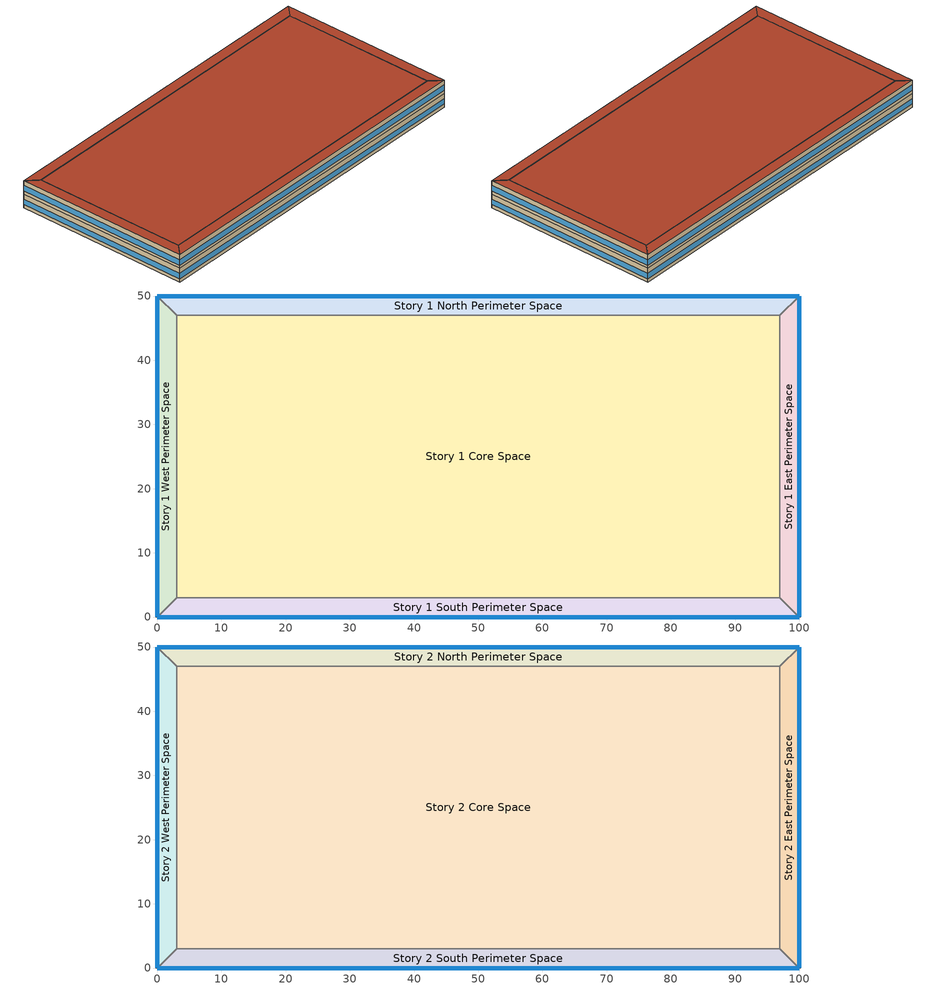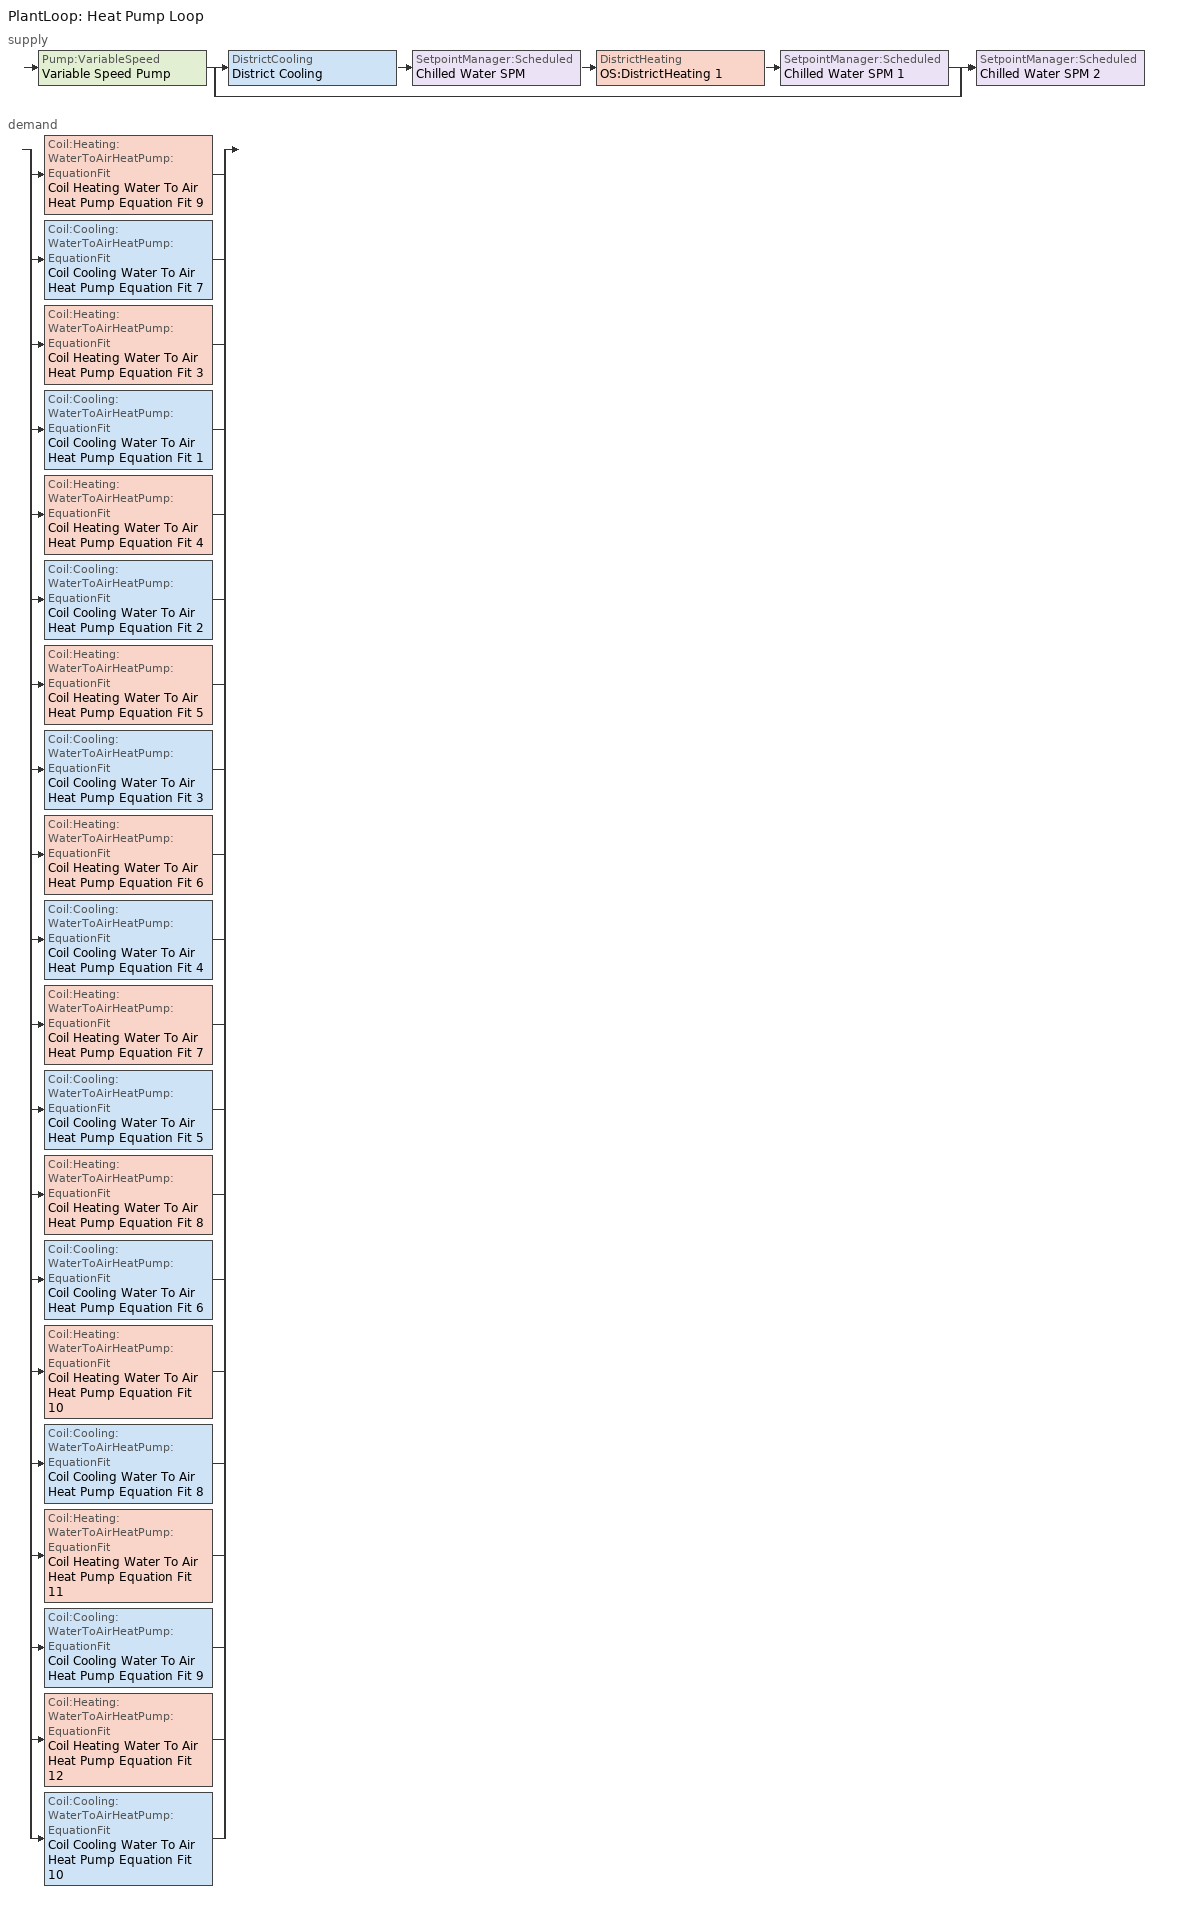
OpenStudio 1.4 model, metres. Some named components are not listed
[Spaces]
Story 1 West Perimeter Space
 floor ground: 0,0 0,50 3,47 3,3 z0
 wall outside: 0,50 0,0 z0:4
 wall to Story 1 North Perimeter Space: 3,47 0,50 z0:4
 wall to Story 1 Core Space: 3,3 3,47 z0:4
 wall to Story 1 South Perimeter Space: 0,0 3,3 z0:4
 window: 0,49.97 0,0.03 z1:2.6
Story 1 North Perimeter Space
 floor ground: 0,50 100,50 97,47 3,47 z0
 wall outside: 100,50 0,50 z0:4
 wall to Story 1 East Perimeter Space: 97,47 100,50 z0:4
 wall to Story 1 Core Space: 3,47 97,47 z0:4
 window: 99.97,50 0.03,50 z1:2.6
Story 1 East Perimeter Space
 floor ground: 100,50 100,0 97,3 97,47 z0
 wall outside: 100,0 100,50 z0:4
 wall to Story 1 South Perimeter Space: 97,3 100,0 z0:4
 wall to Story 1 Core Space: 97,47 97,3 z0:4
 window: 100,0.03 100,49.97 z1:2.6
Story 1 South Perimeter Space
 floor ground: 100,0 0,0 3,3 97,3 z0
 wall outside: 0,0 100,0 z0:4
 wall to Story 1 Core Space: 97,3 3,3 z0:4
 window: 0.03,0 99.97,0 z1:2.6
Story 1 Core Space
 floor ground: 3,3 3,47 97,47 97,3 z0
Story 2 West Perimeter Space
 floor to Story 1 West Perimeter Space: 0,0 0,50 3,47 3,3 z4
 wall outside: 0,50 0,0 z4:8
 wall to Story 2 North Perimeter Space: 3,47 0,50 z4:8
 wall to Story 2 Core Space: 3,3 3,47 z4:8
 wall to Story 2 South Perimeter Space: 0,0 3,3 z4:8
 window: 0,49.97 0,0.03 z5:6.6
 roof outside: 3,3 3,47 0,50 0,0 z8
Story 2 North Perimeter Space
 floor to Story 1 North Perimeter Space: 0,50 100,50 97,47 3,47 z4
 wall outside: 100,50 0,50 z4:8
 wall to Story 2 East Perimeter Space: 97,47 100,50 z4:8
 wall to Story 2 Core Space: 3,47 97,47 z4:8
 window: 99.97,50 0.03,50 z5:6.6
 roof outside: 3,47 97,47 100,50 0,50 z8
Story 2 East Perimeter Space
 floor to Story 1 East Perimeter Space: 100,50 100,0 97,3 97,47 z4
 wall outside: 100,0 100,50 z4:8
 wall to Story 2 South Perimeter Space: 97,3 100,0 z4:8
 wall to Story 2 Core Space: 97,47 97,3 z4:8
 window: 100,0.03 100,49.97 z5:6.6
 roof outside: 97,47 97,3 100,0 100,50 z8
Story 2 South Perimeter Space
 floor to Story 1 South Perimeter Space: 100,0 0,0 3,3 97,3 z4
 wall outside: 0,0 100,0 z4:8
 wall to Story 2 Core Space: 97,3 3,3 z4:8
 window: 0.03,0 99.97,0 z5:6.6
 roof outside: 97,3 3,3 0,0 100,0 z8
Story 2 Core Space
 floor to Story 1 Core Space: 3,3 3,47 97,47 97,3 z4
 roof outside: 97,3 97,47 3,47 3,3 z8
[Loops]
PlantLoop 'Heat Pump Loop'
 supply: Pump:VariableSpeed 'Variable Speed Pump' > split
  | DistrictCooling 'District Cooling' > SetpointManager:Scheduled 'Chilled Water SPM' > DistrictHeating 'OS:DistrictHeating 1' > SetpointManager:Scheduled 'Chilled Water SPM 1'
  | bypass
  join > SetpointManager:Scheduled 'Chilled Water SPM 2'
 demand: split
  | Coil:Heating:WaterToAirHeatPump:EquationFit 'Coil Heating Water To Air Heat Pump Equation Fit 9'
  | Coil:Cooling:WaterToAirHeatPump:EquationFit 'Coil Cooling Water To Air Heat Pump Equation Fit 7'
  | Coil:Heating:WaterToAirHeatPump:EquationFit 'Coil Heating Water To Air Heat Pump Equation Fit 3'
  | Coil:Cooling:WaterToAirHeatPump:EquationFit 'Coil Cooling Water To Air Heat Pump Equation Fit 1'
  | Coil:Heating:WaterToAirHeatPump:EquationFit 'Coil Heating Water To Air Heat Pump Equation Fit 4'
  | Coil:Cooling:WaterToAirHeatPump:EquationFit 'Coil Cooling Water To Air Heat Pump Equation Fit 2'
  | Coil:Heating:WaterToAirHeatPump:EquationFit 'Coil Heating Water To Air Heat Pump Equation Fit 5'
  | Coil:Cooling:WaterToAirHeatPump:EquationFit 'Coil Cooling Water To Air Heat Pump Equation Fit 3'
  | Coil:Heating:WaterToAirHeatPump:EquationFit 'Coil Heating Water To Air Heat Pump Equation Fit 6'
  | Coil:Cooling:WaterToAirHeatPump:EquationFit 'Coil Cooling Water To Air Heat Pump Equation Fit 4'
  | Coil:Heating:WaterToAirHeatPump:EquationFit 'Coil Heating Water To Air Heat Pump Equation Fit 7'
  | Coil:Cooling:WaterToAirHeatPump:EquationFit 'Coil Cooling Water To Air Heat Pump Equation Fit 5'
  | Coil:Heating:WaterToAirHeatPump:EquationFit 'Coil Heating Water To Air Heat Pump Equation Fit 8'
  | Coil:Cooling:WaterToAirHeatPump:EquationFit 'Coil Cooling Water To Air Heat Pump Equation Fit 6'
  | Coil:Heating:WaterToAirHeatPump:EquationFit 'Coil Heating Water To Air Heat Pump Equation Fit 10'
  | Coil:Cooling:WaterToAirHeatPump:EquationFit 'Coil Cooling Water To Air Heat Pump Equation Fit 8'
  | Coil:Heating:WaterToAirHeatPump:EquationFit 'Coil Heating Water To Air Heat Pump Equation Fit 11'
  | Coil:Cooling:WaterToAirHeatPump:EquationFit 'Coil Cooling Water To Air Heat Pump Equation Fit 9'
  | Coil:Heating:WaterToAirHeatPump:EquationFit 'Coil Heating Water To Air Heat Pump Equation Fit 12'
  | Coil:Cooling:WaterToAirHeatPump:EquationFit 'Coil Cooling Water To Air Heat Pump Equation Fit 10'
[Site]
Chicago Ohare Intl Ap_IL_USA Design_Conditions: Latitude {deg}=41.98; Longitude {deg}=-87.92; Time Zone {hr}=-6; Elevation {m}=201
[Building]
OS:Building 1: Space Type=Baseline Model Space Type; Default Construction Set=ASHRAE_189.1-2009_ClimateZone 4-5 (mdoff)_ConstSet
[ClimateZones]
Climate Zone Institution Name 1=ASHRAE; Climate Zone Document Name 1=ANSI/ASHRAE Standard 169; Climate Zone Document Year 1=2006; Climate Zone Institution Name 2=CEC; Climate Zone Document Name 2=California Climate Zone Descriptions; Climate Zone Document Year 2=1995
[SizingPeriod:DesignDay] Barometric Pressure {Pa}=98934; Sky Clearness=0; Rain Indicator=0; Snow Indicator=0; Day of Month=21; Daylight Saving Time Indicator=0; Dry-Bulb Temperature Range Modifier Type=DefaultMultipliers
Name | Maximum Dry-Bulb Temperature {C} | Daily Dry-Bulb Temperature Range {deltaC} | Humidity Indicating Conditions at Maximum Dry-Bulb {BasedOnField A3} | Wind Speed {m/s} | Wind Direction {deg} | Month | Day Type | Humidity Indicating Type | Solar Model Indicator | ASHRAE Taub | ASHRAE Taud
Chicago Ohare Intl Ap Ann Clg .4% Condns DB=>MWB | 33.3 | 10.5 | 23.7 | 5.2 | 230 | 7 | SummerDesignDay | Wetbulb | ASHRAETau | 0.455 | 2.05
Chicago Ohare Intl Ap Ann Clg .4% Condns DP=>MDB | 28.9 | 10.5 | 23.8 | 5.2 | 230 | 7 | SummerDesignDay | Dewpoint | ASHRAETau | 0.455 | 2.05
Chicago Ohare Intl Ap Ann Htg Wind 99.6% Condns WS=>MCDB | -3.5 | 0 | -3.5 | 12.4 | 270 | 1 | WinterDesignDay | Wetbulb | ASHRAEClearSky
Chicago Ohare Intl Ap Ann Htg 99.6% Condns DB | -20 | 0 | -20 | 4.9 | 270 | 1 | WinterDesignDay | Wetbulb | ASHRAEClearSky
Chicago Ohare Intl Ap Ann Clg .4% Condns Enth=>MDB | 31.4 | 10.5 | 79200 | 5.2 | 230 | 7 | SummerDesignDay | Enthalpy | ASHRAETau | 0.455 | 2.05
Chicago Ohare Intl Ap Ann Hum_n 99.6% Condns DP=>MCDB | -19.2 | 0 | -25.7 | 4.9 | 270 | 1 | WinterDesignDay | Dewpoint | ASHRAEClearSky
Chicago Ohare Intl Ap Ann Clg .4% Condns WB=>MDB | 31.2 | 10.5 | 25.5 | 5.2 | 230 | 7 | SummerDesignDay | Wetbulb | ASHRAETau | 0.455 | 2.05
[Material]
Name | Roughness | Thickness | Conductivity | Density | Specific Heat | Thermal Absorptance | Solar Absorptance | Visible Absorptance
000_F08 Metal surface | Smooth | 0.0008 | 45.28 | 7824 | 500
000_F16 Acoustic tile | MediumSmooth | 0.0191 | 0.06 | 368 | 590
000_G01a 19mm gypsum board | MediumSmooth | 0.019 | 0.16 | 800 | 1090
000_G05 25mm wood | MediumSmooth | 0.0254 | 0.15 | 608 | 1630
000_I01 25mm insulation board | MediumRough | 0.0254 | 0.03 | 43 | 1210
000_M11 100mm lightweight concrete | MediumRough | 0.1016 | 0.53 | 1280 | 840
1/2IN Gypsum | Smooth | 0.0127 | 0.16 | 784.9 | 830 | 0.9 | 0.92 | 0.92
MAT-CC05 4 HW CONCRETE | Rough | 0.1016 | 1.311 | 2240 | 836.8 | 0.9 | 0.7 | 0.7
Metal Decking | MediumSmooth | 0.0015 | 45.006 | 7680 | 418.4 | 0.9 | 0.7 | 0.3
Roof Insulation [21] | MediumRough | 0.2105 | 0.049 | 265 | 836.8 | 0.9 | 0.7 | 0.7
Roof Membrane | VeryRough | 0.0095 | 0.16 | 1121.29 | 1460 | 0.9 | 0.7 | 0.7
Wall Insulation [39] | MediumRough | 0.1184 | 0.045 | 265 | 836.8 | 0.9 | 0.7 | 0.7
[Material:AirGap]
Name | Thermal Resistance
000_F04 Wall air space resistance | 0.15
000_F05 Ceiling air space resistance | 0.18
[Material:NoMass] Thermal Absorptance=0.9; Solar Absorptance=0.7
Name | Roughness | Thermal Resistance | Visible Absorptance
CP02 CARPET PAD | VeryRough | 0.2165 | 0.8
MAT-SHEATH | Rough | 0.3626 | 0.7
[WindowMaterial:Gas]
000_Air 13mm: Gas Type=Air; Thickness=0.0127
[WindowMaterial:Glazing] Optical Data Type=SpectralAverage; Thickness=0.003; Infrared Transmittance at Normal Incidence=0
Name | Solar Transmittance at Normal Incidence | Front Side Solar Reflectance at Normal Incidence | Back Side Solar Reflectance at Normal Incidence | Visible Transmittance at Normal Incidence | Front Side Visible Reflectance at Normal Incidence | Back Side Visible Reflectance at Normal Incidence | Front Side Infrared Hemispherical Emissivity | Back Side Infrared Hemispherical Emissivity | Conductivity | Dirt Correction Factor for Solar and Visible Transmittance | Solar Diffusing
000_Clear 3mm | 0.837 | 0.075 | 0.075 | 0.898 | 0.081 | 0.081 | 0.84 | 0.84 | 0.9
Theoretical Glass [207] | 0.3311 | 0.6189 | 0.6189 | 0.44 | 0.51 | 0.51 | 0.9 | 0.9 | 0.0133 | 1 | No
[Construction]
000_ExtSlabCarpet_4in_ClimateZone 1-8: MAT-CC05 4 HW CONCRETE, CP02 CARPET PAD
000_Exterior Door: 000_F08 Metal surface, 000_I01 25mm insulation board
000_Exterior Window: 000_Clear 3mm, 000_Air 13mm, 000_Clear 3mm
000_Interior Ceiling: 000_M11 100mm lightweight concrete, 000_F05 Ceiling air space resistance, 000_F16 Acoustic tile
000_Interior Door; 000_Interior Partition: 000_G05 25mm wood
000_Interior Floor: 000_F16 Acoustic tile, 000_F05 Ceiling air space resistance, 000_M11 100mm lightweight concrete
000_Interior Wall: 000_G01a 19mm gypsum board, 000_F04 Wall air space resistance, 000_G01a 19mm gypsum board
000_Interior Window: 000_Clear 3mm
ASHRAE_189.1-2009_ExtRoof_IEAD_ClimateZone 2-5: Roof Membrane, Roof Insulation [21], Metal Decking
ASHRAE_189.1-2009_ExtWall_SteelFrame_ClimateZone 4-8: MAT-SHEATH, Wall Insulation [39], 1/2IN Gypsum
ASHRAE_189.1-2009_ExtWindow_ClimateZone 4-5: Theoretical Glass [207]
[DefaultConstructionSet]
ASHRAE_189.1-2009_ClimateZone 4-5 (mdoff)_ConstSet: Default Exterior Surface Constructions=ASHRAE_189.1-2009_ClimateZone 4-5 (mdoff)_Exterior_DefSurfCons; Default Interior Surface Constructions=000_Interior_DefSurfCons; Default Ground Contact Surface Constructions=000_Ground_DefSurfCons; Default Exterior SubSurface Constructions=ASHRAE_189.1-2009_ClimateZone 4-5 (mdoff)_Exterior_DefSubCons; Default Interior SubSurface Constructions=000_Interior_DefSubCons; Interior Partition Construction=000_Interior Partition
[DefaultSubSurfaceConstructions] Glass Door Construction=000_Exterior Window; Skylight Construction=000_Exterior Window; Tubular Daylight Dome Construction=000_Interior Window; Tubular Daylight Diffuser Construction=000_Interior Window
Name | Fixed Window Construction | Operable Window Construction | Door Construction
000_Interior_DefSubCons | 000_Interior Window | 000_Interior Window | 000_Interior Door
ASHRAE_189.1-2009_ClimateZone 4-5 (mdoff)_Exterior_DefSubCons | ASHRAE_189.1-2009_ExtWindow_ClimateZone 4-5 | ASHRAE_189.1-2009_ExtWindow_ClimateZone 4-5 | 000_Exterior Door
[DefaultSurfaceConstructions]
Name | Floor Construction | Wall Construction | Roof Ceiling Construction
000_Ground_DefSurfCons | 000_ExtSlabCarpet_4in_ClimateZone 1-8 | 000_ExtSlabCarpet_4in_ClimateZone 1-8 | 000_ExtSlabCarpet_4in_ClimateZone 1-8
000_Interior_DefSurfCons | 000_Interior Floor | 000_Interior Wall | 000_Interior Ceiling
ASHRAE_189.1-2009_ClimateZone 4-5 (mdoff)_Exterior_DefSurfCons | 000_ExtSlabCarpet_4in_ClimateZone 1-8 | ASHRAE_189.1-2009_ExtWall_SteelFrame_ClimateZone 4-8 | ASHRAE_189.1-2009_ExtRoof_IEAD_ClimateZone 2-5
[BuildingStory] Nominal Floor to Floor Height {m}=4
Name | Nominal Z Coordinate {m}
Story 1 | 0
Story 2 | 4
[Space]
Name | Building Story | Thermal Zone
Story 1 West Perimeter Space | Story 1 | Thermal Zone 4
Story 1 North Perimeter Space | Story 1 | Thermal Zone 10
Story 1 East Perimeter Space | Story 1 | Thermal Zone 7
Story 1 South Perimeter Space | Story 1 | Thermal Zone 6
Story 1 Core Space | Story 1 | Thermal Zone 8
Story 2 West Perimeter Space | Story 2 | Thermal Zone 2
Story 2 North Perimeter Space | Story 2 | Thermal Zone 9
Story 2 East Perimeter Space | Story 2 | Thermal Zone 3
Story 2 South Perimeter Space | Story 2 | Thermal Zone 1
Story 2 Core Space | Story 2 | Thermal Zone 5
[ThermalZone] Thermostat=Thermostat Setpoint Dual Setpoint 1; Use Ideal Air Loads=No
Thermal Zone 1; Thermal Zone 2; Thermal Zone 3; Thermal Zone 4; Thermal Zone 5; Thermal Zone 6; Thermal Zone 7; Thermal Zone 8; Thermal Zone 9; Thermal Zone 10
[Sizing:Zone] Zone Cooling Design Supply Air Temperature {C}=14; Zone Heating Design Supply Air Temperature {C}=40; Zone Cooling Design Supply Air Humidity Ratio {kg-H2O/kg-air}=0.0085; Zone Heating Design Supply Air Humidity Ratio {kg-H2O/kg-air}=0.008; Heating Design Air Flow Method=DesignDay
Thermal Zone 1; Thermal Zone 2; Thermal Zone 3; Thermal Zone 4; Thermal Zone 5; Thermal Zone 6; Thermal Zone 7; Thermal Zone 8; Thermal Zone 9; Thermal Zone 10
[Zone equipment]
Thermal Zone 1: Water To Air HP w Elec Supplemental Coil
Thermal Zone 2: Water To Air HP w Elec Supplemental Coil 2
Thermal Zone 3: Water To Air HP w Elec Supplemental Coil 3
Thermal Zone 4: Water To Air HP w Elec Supplemental Coil 4
Thermal Zone 5: Water To Air HP w Elec Supplemental Coil 5
Thermal Zone 6: Water To Air HP w Elec Supplemental Coil 6
Thermal Zone 7: Water To Air HP w Elec Supplemental Coil 7
Thermal Zone 8: Water To Air HP w Elec Supplemental Coil 8
Thermal Zone 9: Water To Air HP w Elec Supplemental Coil 9
Thermal Zone 10: Water To Air HP w Elec Supplemental Coil 1
[ThermostatSetpoint:DualSetpoint]
Thermostat Setpoint Dual Setpoint 1: Heating Setpoint Temperature Schedule=Heating Sch; Cooling Setpoint Temperature Schedule=Cooling Sch
[SpaceType]
Baseline Model Space Type: Default Schedule Set=Baseline Model Schedule Set; Design Specification Outdoor Air Object=Baseline Model OA
[DefaultScheduleSet]
Baseline Model Schedule Set: Number of People Schedule=Baseline Model People Lights and Equipment Schedule; People Activity Level Schedule=Baseline Model People Activity Schedule; Lighting Schedule=Baseline Model People Lights and Equipment Schedule; Electric Equipment Schedule=Baseline Model People Lights and Equipment Schedule; Infiltration Schedule=Baseline Model Infiltration Schedule
[DesignSpecification:OutdoorAir]
Baseline Model OA: Outdoor Air Method=Sum; Outdoor Air Flow per Person {m3/s-person}=0.00943895
[SpaceInfiltration:DesignFlowRate]
Baseline Model Infiltration: Space or SpaceType=Baseline Model Space Type; Design Flow Rate Calculation Method=Flow/ExteriorArea; Flow per Exterior Surface Area {m3/s-m2}=0.0003048
[People:Definition]
Baseline Model People Definition: Number of People Calculation Method=People/Area; People per Space Floor Area {person/m2}=0.0538196; Fraction Radiant=0.3
[People]
Baseline Model People: People Definition=Baseline Model People Definition; Space or SpaceType=Baseline Model Space Type
[Lights:Definition]
Baseline Model Lights Definition: Design Level Calculation Method=Watts/Area; Watts per Space Floor Area {W/m2}=10.7639
[Lights]
Baseline Model Lights: Lights Definition=Baseline Model Lights Definition; Space or SpaceType=Baseline Model Space Type
[ElectricEquipment:Definition]
Baseline Model Electric Equipment Definition: Design Level Calculation Method=Watts/Area; Watts per Space Floor Area {W/m2}=10.7639
[ElectricEquipment]
Baseline Model Electric Equipment: Electric Equipment Definition=Baseline Model Electric Equipment Definition; Space or SpaceType=Baseline Model Space Type
[ZoneHVAC:WaterToAirHeatPump] Availability Schedule=Always On Discrete 1; Supply Air Flow Rate During Cooling Operation {m3/s}=Autosize; Supply Air Flow Rate During Heating Operation {m3/s}=Autosize; Supply Air Flow Rate When No Cooling or Heating is Needed {m3/s}=autosize; Outdoor Air Flow Rate During Cooling Operation {m3/s}=autosize; Outdoor Air Flow Rate During Heating Operation {m3/s}=autosize; Outdoor Air Flow Rate When No Cooling or Heating is Needed {m3/s}=Autosize; Maximum Supply Air Temperature from Supplemental Heater {C}=Autosize
Name | Supply Air Fan | Heating Coil | Cooling Coil | Supplemental Heating Coil
Water To Air HP w Elec Supplemental Coil | Fan On Off 1 | Coil Heating Water To Air Heat Pump Equation Fit 3 | Coil Cooling Water To Air Heat Pump Equation Fit 1 | Coil Heating Electric 1
Water To Air HP w Elec Supplemental Coil 1 | Fan On Off 2 | Coil Heating Water To Air Heat Pump Equation Fit 4 | Coil Cooling Water To Air Heat Pump Equation Fit 2 | Coil Heating Electric 2
Water To Air HP w Elec Supplemental Coil 2 | Fan On Off 3 | Coil Heating Water To Air Heat Pump Equation Fit 5 | Coil Cooling Water To Air Heat Pump Equation Fit 3 | Coil Heating Electric 3
Water To Air HP w Elec Supplemental Coil 3 | Fan On Off 4 | Coil Heating Water To Air Heat Pump Equation Fit 6 | Coil Cooling Water To Air Heat Pump Equation Fit 4 | Coil Heating Electric 4
Water To Air HP w Elec Supplemental Coil 4 | Fan On Off 5 | Coil Heating Water To Air Heat Pump Equation Fit 7 | Coil Cooling Water To Air Heat Pump Equation Fit 5 | Coil Heating Electric 5
Water To Air HP w Elec Supplemental Coil 5 | Fan On Off 6 | Coil Heating Water To Air Heat Pump Equation Fit 8 | Coil Cooling Water To Air Heat Pump Equation Fit 6 | Coil Heating Electric 6
Water To Air HP w Elec Supplemental Coil 6 | Fan On Off 7 | Coil Heating Water To Air Heat Pump Equation Fit 9 | Coil Cooling Water To Air Heat Pump Equation Fit 7 | Coil Heating Electric 7
Water To Air HP w Elec Supplemental Coil 7 | Fan On Off 8 | Coil Heating Water To Air Heat Pump Equation Fit 10 | Coil Cooling Water To Air Heat Pump Equation Fit 8 | Coil Heating Electric 8
Water To Air HP w Elec Supplemental Coil 8 | Fan On Off 9 | Coil Heating Water To Air Heat Pump Equation Fit 11 | Coil Cooling Water To Air Heat Pump Equation Fit 9 | Coil Heating Electric 9
Water To Air HP w Elec Supplemental Coil 9 | Fan On Off 10 | Coil Heating Water To Air Heat Pump Equation Fit 12 | Coil Cooling Water To Air Heat Pump Equation Fit 10 | Coil Heating Electric 10
[Fan:OnOff] Availability Schedule=Always On Discrete 1; Fan Efficiency=0.6045; Pressure Rise {Pa}=250; Maximum Flow Rate {m3/s}=autosize; Motor Efficiency=0.8; Motor In Airstream Fraction=1
Name | Fan Power Ratio Function of Speed Ratio Curve | Fan Efficiency Ratio Function of Speed Ratio Curve
Fan On Off 1 | Curve Exponent 1 | Curve Cubic 1
Fan On Off 2 | Curve Exponent 2 | Curve Cubic 2
Fan On Off 3 | Curve Exponent 3 | Curve Cubic 3
Fan On Off 4 | Curve Exponent 4 | Curve Cubic 4
Fan On Off 5 | Curve Exponent 5 | Curve Cubic 5
Fan On Off 6 | Curve Exponent 6 | Curve Cubic 6
Fan On Off 7 | Curve Exponent 7 | Curve Cubic 7
Fan On Off 8 | Curve Exponent 8 | Curve Cubic 8
Fan On Off 9 | Curve Exponent 9 | Curve Cubic 9
Fan On Off 10 | Curve Exponent 10 | Curve Cubic 10
[Coil:Heating:WaterToAirHeatPump:EquationFit] Heating Capacity Coefficient 1=-5.50103; Heating Capacity Coefficient 2=-0.966888; Heating Capacity Coefficient 3=7.70755; Heating Capacity Coefficient 4=0.0319289; Heating Capacity Coefficient 5=0.0281125; Heating Power Consumption Coefficient 1=-7.47518; Heating Power Consumption Coefficient 2=6.40877; Heating Power Consumption Coefficient 3=1.99712; Heating Power Consumption Coefficient 4=-0.050683; Heating Power Consumption Coefficient 5=0.0113851
Coil Heating Water To Air Heat Pump Equation Fit 3; Coil Heating Water To Air Heat Pump Equation Fit 4; Coil Heating Water To Air Heat Pump Equation Fit 5; Coil Heating Water To Air Heat Pump Equation Fit 6; Coil Heating Water To Air Heat Pump Equation Fit 7; Coil Heating Water To Air Heat Pump Equation Fit 8; Coil Heating Water To Air Heat Pump Equation Fit 9; Coil Heating Water To Air Heat Pump Equation Fit 10; Coil Heating Water To Air Heat Pump Equation Fit 11; Coil Heating Water To Air Heat Pump Equation Fit 12
[Coil:Cooling:WaterToAirHeatPump:EquationFit] Rated Cooling Coefficient of Performance {W/W}=3; Total Cooling Capacity Coefficient 1=-0.681262; Total Cooling Capacity Coefficient 2=1.99529; Total Cooling Capacity Coefficient 3=-0.936119; Total Cooling Capacity Coefficient 4=0.0208118; Total Cooling Capacity Coefficient 5=0.00843887; Sensible Cooling Capacity Coefficient 1=2.24209; Sensible Cooling Capacity Coefficient 2=7.28913; Sensible Cooling Capacity Coefficient 3=-9.0608; Sensible Cooling Capacity Coefficient 4=-0.367294; Sensible Cooling Capacity Coefficient 5=0.218826; Sensible Cooling Capacity Coefficient 6=0.00901534; Cooling Power Consumption Coefficient 1=-3.20456; Cooling Power Consumption Coefficient 2=0.476565; Cooling Power Consumption Coefficient 3=3.16734; Cooling Power Consumption Coefficient 4=0.102446; Cooling Power Consumption Coefficient 5=-0.0381326
Coil Cooling Water To Air Heat Pump Equation Fit 1; Coil Cooling Water To Air Heat Pump Equation Fit 2; Coil Cooling Water To Air Heat Pump Equation Fit 3; Coil Cooling Water To Air Heat Pump Equation Fit 4; Coil Cooling Water To Air Heat Pump Equation Fit 5; Coil Cooling Water To Air Heat Pump Equation Fit 6; Coil Cooling Water To Air Heat Pump Equation Fit 7; Coil Cooling Water To Air Heat Pump Equation Fit 8; Coil Cooling Water To Air Heat Pump Equation Fit 9; Coil Cooling Water To Air Heat Pump Equation Fit 10
[Coil:Heating:Electric] Availability Schedule=Always On Discrete 1
Coil Heating Electric 1; Coil Heating Electric 2; Coil Heating Electric 3; Coil Heating Electric 4; Coil Heating Electric 5; Coil Heating Electric 6; Coil Heating Electric 7; Coil Heating Electric 8; Coil Heating Electric 9; Coil Heating Electric 10
[PlantLoop]
Heat Pump Loop: Plant Loop Volume {m3}=Autocalculate
[Sizing:Plant]
Heat Pump Loop: Loop Type=Condenser; Design Loop Exit Temperature {C}=35; Loop Design Temperature Difference {deltaC}=5
[DistrictCooling]
District Cooling: Nominal Capacity {W}=1000000
[SetpointManager:Scheduled] Control Variable=Temperature
Name | Schedule | Setpoint Node or NodeList
Chilled Water SPM | Heat Pump Loop Max Temp
Chilled Water SPM 1 | Heat Pump Loop Min Temp
Chilled Water SPM 2 | Heat Pump Loop Max Temp | Heat Pump Loop Supply Outlet Node
[DistrictHeating]
OS:DistrictHeating 1: Nominal Capacity {W}=1000000
[Schedule:Constant]
Always On Discrete 1: Value=1
[Schedule:Ruleset]
Name | Default Day Schedule | Summer Design Day Schedule | Winter Design Day Schedule
Cooling Sch | Cooling Sch Default
Heating Sch | Heating Sch Default
Baseline Model Infiltration Schedule | Baseline Model Infiltration Schedule Schedule All Days | Baseline Model Infiltration Schedule Summer Design Day | Baseline Model Infiltration Schedule Winter Design Day
Baseline Model People Lights and Equipment Schedule | Baseline Model People Lights and Equipment Schedule Schedule Week Day | Baseline Model People Lights and Equipment Schedule Summer Design Day | Baseline Model People Lights and Equipment Schedule Winter Design Day
Baseline Model People Activity Schedule | Baseline Model People Activity Schedule Default
Heat Pump Loop Max Temp | Chilled Water Temperature Default | Chilled Water Temperature Summer Design Day | Chilled Water Temperature Winter Design Day
Heat Pump Loop Min Temp | Hot Water Temperature Default 1 | Hot Water Temperature Summer Design Day 1 | Hot Water Temperature Winter Design Day 1
[Schedule:Day]
Cooling Sch Default: 24, 0, 28
Heating Sch Default: 24, 0, 24
Baseline Model Infiltration Schedule Schedule All Days: 6, 0, 1, 22, 0, 0.25, 24, 0, 1
Baseline Model Infiltration Schedule Winter Design Day; Baseline Model Infiltration Schedule Summer Design Day; Baseline Model People Lights and Equipment Schedule Summer Design Day: 24, 0, 1
Baseline Model People Lights and Equipment Schedule Schedule Week Day: 6, 0, 0, 7, 0, 0.1, 8, 0, 0.2, 12, 0, 0.95, 13, 0, 0.5, 17, 0, 0.95, 18, 0, 0.7, 20, 0, 0.4, 22, 0, 0.1, 24, 0, 0.05
Baseline Model People Lights and Equipment Schedule Winter Design Day; Baseline Model People Lights and Equipment Schedule Schedule Sunday: 24, 0, 0
Baseline Model People Lights and Equipment Schedule Saturday: 6, 0, 0, 8, 0, 0.1, 14, 0, 0.5, 17, 0, 0.1, 24, 0, 0
Baseline Model People Activity Schedule Default: 24, 0, 120
Chilled Water Temperature Default; Chilled Water Temperature Summer Design Day; Chilled Water Temperature Winter Design Day: 24, 0, 35
Hot Water Temperature Default 1; Hot Water Temperature Summer Design Day 1; Hot Water Temperature Winter Design Day 1: 24, 0, 12.7778
[Schedule:Rule] Schedule Ruleset=Baseline Model People Lights and Equipment Schedule
Name | Rule Order | Day Schedule | Apply Saturday | Apply Sunday
Baseline Model People Lights and Equipment Schedule Saturday Rule | 1 | Baseline Model People Lights and Equipment Schedule Saturday | Yes
Baseline Model People Lights and Equipment Schedule Sunday Rule | 0 | Baseline Model People Lights and Equipment Schedule Schedule Sunday |  | Yes
[Curve:Exponent] Coefficient1 Constant=0; Coefficient2 Constant=1; Coefficient3 Constant=3; Minimum Value of x {BasedOnField A2}=0; Maximum Value of x {BasedOnField A2}=1.5; Minimum Curve Output {BasedOnField A3}=0.01; Maximum Curve Output {BasedOnField A3}=1.5
Curve Exponent 1; Curve Exponent 2; Curve Exponent 3; Curve Exponent 4; Curve Exponent 5; Curve Exponent 6; Curve Exponent 7; Curve Exponent 8; Curve Exponent 9; Curve Exponent 10
[Curve:Cubic] Coefficient1 Constant=0.338568; Coefficient2 x=1.72644; Coefficient3 x**2=-1.4928; Coefficient4 x**3=0.427762; Minimum Value of x {BasedOnField A2}=0.5; Maximum Value of x {BasedOnField A2}=1.5; Minimum Curve Output {BasedOnField A3}=0.3; Maximum Curve Output {BasedOnField A3}=1
Curve Cubic 1; Curve Cubic 2; Curve Cubic 3; Curve Cubic 4; Curve Cubic 5; Curve Cubic 6; Curve Cubic 7; Curve Cubic 8; Curve Cubic 9; Curve Cubic 10
